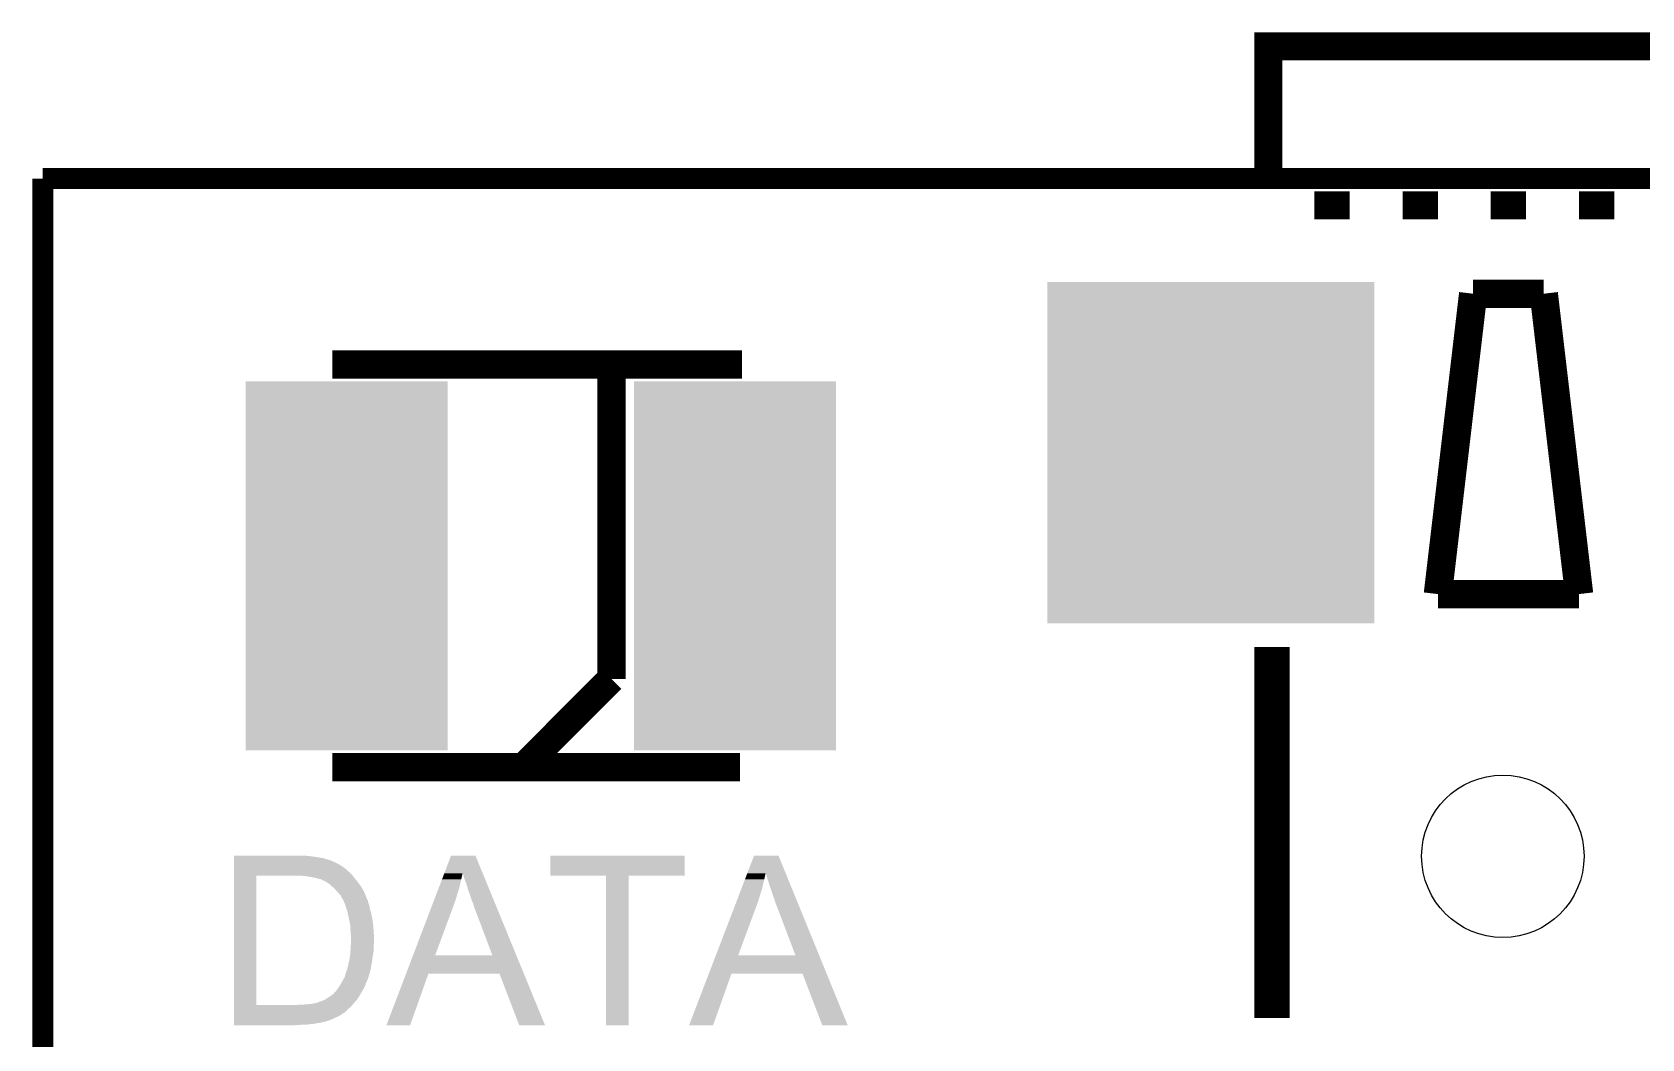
# Model space of a CAD drawing. Extents: x -1.3 to 24.2, y -3.9 to 32.8.
# Drawn here: x -1.35 to 10.23, y 25.56 to 32.79 of the extents above; entities that cross this region are included whole.
import ezdxf

# ---------------------------------------------------------------- set-up
doc = ezdxf.new("R2010")
doc.units = 0
doc.layers.get('0').update_dxf_attribs({"linetype": 'CONTINUOUS'})
for name, color, linetype in [('USB_SPI_CLICK_V101_GKO', 9, 'CONTINUOUS'), ('USB_SPI_CLICK_V101_GTO', 11, 'CONTINUOUS'), ('USB_SPI_CLICK_V101_GTS', 8, 'CONTINUOUS')]:
    doc.layers.add(name, color=color, linetype=linetype)

# ---------------------------------------------------------------- blocks, each defined once
blk = doc.blocks.new('RECTANGLE_88')
blk.add_solid([(0.72644, 1.32588), (0.72644, -1.32588), (-0.72644, 1.32588), (-0.72644, -1.32588)])
blk = doc.blocks.new('RECTANGLE_90')
blk.add_solid([(1.17602, 1.22682), (1.17602, -1.22682), (-1.17602, 1.22682), (-1.17602, -1.22682)])
blk = doc.blocks.new('ROUND_95')
blk.add_circle((0, 0), 0.584)

msp = doc.modelspace()

# ---------------------------------------------------------------- linework, layer by layer
at = {"layer": 'USB_SPI_CLICK_V101_GKO', "const_width": 0.1524}
for points in [[(-1.27, 31.73984), (24.13, 31.73984)], [(-1.27, -3.81), (-1.27, 31.73984)]]:
    msp.add_lwpolyline(points, dxfattribs=at)
at = {"layer": 'USB_SPI_CLICK_V101_GTO'}
for points, const_width in [([(7.5438, 31.6738), (7.5438, 32.6898), (15.3162, 32.6898)], 0.2032), ([(7.874, 31.5468), (8.128, 31.5468)], 0.2032), ([(8.509, 31.5468), (8.763, 31.5468)], 0.2032), ([(9.144, 31.5468), (9.398, 31.5468)], 0.2032), ([(9.779, 31.5468), (10.033, 31.5468)], 0.2032), ([(8.763, 28.7528), (9.017, 30.9118)], 0.2032), ([(9.017, 30.9118), (9.525, 30.9118)], 0.2032), ([(9.525, 30.9118), (9.779, 28.7528)], 0.2032), ([(0.8128, 30.4038), (3.7592, 30.4038)], 0.2032), ([(2.8194, 28.1432), (2.8194, 30.4038)], 0.2032), ([(8.763, 28.7528), (9.779, 28.7528)], 0.2032), ([(7.5692, 25.7048), (7.5692, 28.3718)], 0.254), ([(2.1844, 27.5082), (2.8194, 28.1432)], 0.2032), ([(0.8128, 27.5082), (3.74396, 27.5082)], 0.2032)]:
    msp.add_lwpolyline(points, dxfattribs=dict(at, const_width=const_width))
for points in [[(0.10416, 26.87066), (0.104162, 26.8732), (0.64008, 26.87066), (0.60452, 26.8732)], [(0.10416, 26.8605), (0.10416, 26.87066), (0.7112, 26.8605), (0.64008, 26.87066)], [(0.10416, 26.85542), (0.10416, 26.8605), (0.739142, 26.85542), (0.7112, 26.8605)], [(1.617814, 26.746148), (1.66625, 26.873186), (1.89364, 26.746148), (1.841504, 26.873186)], [(1.66625, 26.873186), (1.666256, 26.8732), (1.841504, 26.873186), (1.666256, 26.8732)], [(2.37998, 26.728442), (2.38, 26.873178), (3.345158, 26.728442), (3.34518, 26.873178)], [(2.38, 26.873178), (2.380002, 26.8732), (3.34518, 26.873178), (2.380002, 26.8732)], [(3.79687, 26.746148), (3.84557, 26.873186), (4.072696, 26.746148), (4.020824, 26.873186)], [(3.84557, 26.873186), (3.845576, 26.8732), (4.020824, 26.873186), (3.845576, 26.8732)], [(0.104158, 26.7589), (0.10416, 26.766514), (0.9271, 26.7589), (0.919486, 26.766514)], [(0.104158, 26.753818), (0.104158, 26.7589), (0.934722, 26.753818), (0.9271, 26.7589)], [(0.104158, 26.736038), (0.104158, 26.753818), (0.952502, 26.736038), (0.934722, 26.753818)], [(0.10416, 26.855414), (0.10416, 26.85542), (0.751846, 26.855414), (0.739142, 26.85542)], [(0.10416, 26.850338), (0.10416, 26.855414), (0.756926, 26.850338), (0.751846, 26.855414)], [(0.10416, 26.84526), (0.10416, 26.850338), (0.777238, 26.84526), (0.756926, 26.850338)], [(0.10416, 26.83764), (0.10416, 26.84526), (0.80264, 26.83764), (0.777238, 26.84526)], [(0.10416, 26.82494), (0.10416, 26.83764), (0.83058, 26.82494), (0.80264, 26.83764)], [(0.10416, 26.809698), (0.10416, 26.82494), (0.86106, 26.809698), (0.83058, 26.82494)], [(0.10416, 26.79192), (0.10416, 26.809698), (0.888998, 26.79192), (0.86106, 26.809698)], [(0.10416, 26.76905), (0.10416, 26.79192), (0.91948, 26.76905), (0.888998, 26.79192)], [(0.10416, 26.766514), (0.10416, 26.76905), (0.919486, 26.766514), (0.91948, 26.76905)], [(1.612994, 26.733504), (1.6159, 26.741124), (1.74752, 26.733504), (1.747522, 26.741124)], [(1.6159, 26.741124), (1.617814, 26.746148), (1.747522, 26.741124), (1.75004, 26.746148)], [(1.762758, 26.70556), (1.75004, 26.746148), (1.910298, 26.70556), (1.89364, 26.746148)], [(3.792024, 26.733504), (3.794944, 26.741124), (3.92684, 26.733504), (3.926842, 26.741124)], [(3.794944, 26.741124), (3.79687, 26.746148), (3.926842, 26.741124), (3.92936, 26.746148)], [(3.95478, 26.66492), (3.92936, 26.746148), (4.105862, 26.66492), (4.072696, 26.746148)], [(0.104142, 25.798802), (0.104158, 26.7284), (0.2667, 25.798802), (0.266702, 26.7284)], [(0.104158, 26.72842), (0.104158, 26.736038), (0.958598, 26.72842), (0.952502, 26.736038)], [(0.104158, 26.7284), (0.104158, 26.72842), (0.266702, 26.7284), (0.54864, 26.72842)], [(0.61468, 26.72588), (0.59436, 26.72842), (0.96063, 26.72588), (0.958598, 26.72842)], [(0.65024, 26.7208), (0.61468, 26.72588), (0.964694, 26.7208), (0.96063, 26.72588)], [(0.67818, 26.71572), (0.65024, 26.7208), (0.968758, 26.71572), (0.964694, 26.7208)], [(0.701032, 26.71064), (0.67818, 26.71572), (0.97282, 26.71064), (0.968758, 26.71572)], [(0.70104, 26.710638), (0.701032, 26.71064), (0.972822, 26.710638), (0.97282, 26.71064)], [(0.716284, 26.70556), (0.70104, 26.710638), (0.976978, 26.70556), (0.972822, 26.710638)], [(0.726446, 26.705554), (0.716284, 26.70556), (0.976982, 26.705554), (0.976978, 26.70556)], [(0.728984, 26.703018), (0.726446, 26.705554), (0.979058, 26.703018), (0.976982, 26.705554)], [(0.762002, 26.687778), (0.728984, 26.703018), (0.991526, 26.687778), (0.979058, 26.703018)], [(0.76962, 26.6827), (0.762002, 26.687778), (0.99568, 26.6827), (0.991526, 26.687778)], [(0.792482, 26.667458), (0.76962, 26.6827), (1.00657, 26.667458), (0.99568, 26.6827)], [(0.815058, 26.64714), (0.792482, 26.667458), (1.021082, 26.64714), (1.00657, 26.667458)], [(0.81788, 26.6446), (0.815058, 26.64714), (1.022512, 26.6446), (1.021082, 26.64714)], [(0.84074, 26.62174), (0.81788, 26.6446), (1.03537, 26.62174), (1.022512, 26.6446)], [(1.561668, 26.59888), (1.576194, 26.636982), (1.71196, 26.59888), (1.72466, 26.636982)], [(1.576194, 26.636982), (1.58975, 26.67254), (1.72466, 26.636982), (1.73228, 26.67254)], [(1.58975, 26.67254), (1.601372, 26.70302), (1.73228, 26.67254), (1.7399, 26.70302)], [(1.601372, 26.70302), (1.611056, 26.728422), (1.7399, 26.70302), (1.744982, 26.728422)], [(1.611056, 26.728422), (1.612994, 26.733504), (1.744982, 26.728422), (1.74752, 26.733504)], [(1.778, 26.664922), (1.762758, 26.70556), (1.926974, 26.664922), (1.910298, 26.70556)], [(1.790698, 26.62174), (1.778, 26.664922), (1.944696, 26.62174), (1.926974, 26.664922)], [(2.781278, 26.72842), (2.37998, 26.728442), (3.345158, 26.72842), (3.345158, 26.728442)], [(2.78128, 26.728398), (2.781278, 26.72842), (2.94386, 26.728398), (3.345158, 26.72842)], [(2.7813, 25.654022), (2.78128, 26.728398), (2.943838, 25.654022), (2.94386, 26.728398)], [(3.740416, 26.59888), (3.755022, 26.636982), (3.89128, 26.59888), (3.90398, 26.636982)], [(3.755022, 26.636982), (3.768652, 26.67254), (3.90398, 26.636982), (3.9116, 26.67254)], [(3.768652, 26.67254), (3.780338, 26.70302), (3.9116, 26.67254), (3.91922, 26.70302)], [(3.780338, 26.70302), (3.790074, 26.728422), (3.91922, 26.70302), (3.924302, 26.728422)], [(3.790074, 26.728422), (3.792024, 26.733504), (3.924302, 26.728422), (3.92684, 26.733504)], [(3.97002, 26.62174), (3.95478, 26.66492), (4.123492, 26.62174), (4.105862, 26.66492)], [(0.854076, 26.6065), (0.84074, 26.62174), (1.04394, 26.6065), (1.03537, 26.62174)], [(0.85852, 26.60142), (0.854076, 26.6065), (1.045916, 26.60142), (1.04394, 26.6065)], [(0.87376, 26.583636), (0.85852, 26.60142), (1.052832, 26.583636), (1.045916, 26.60142)], [(0.8763, 26.57602), (0.87376, 26.583636), (1.055794, 26.57602), (1.052832, 26.583636)], [(0.878842, 26.57094), (0.8763, 26.57602), (1.057768, 26.57094), (1.055794, 26.57602)], [(0.883922, 26.565856), (0.878842, 26.57094), (1.059746, 26.565856), (1.057768, 26.57094)], [(0.886462, 26.560776), (0.883922, 26.565856), (1.06172, 26.560776), (1.059746, 26.565856)], [(0.887734, 26.558234), (0.886462, 26.560776), (1.061726, 26.558234), (1.06172, 26.560776)], [(0.889, 26.5557), (0.887734, 26.558234), (1.06426, 26.5557), (1.061726, 26.558234)], [(0.892812, 26.548076), (0.889, 26.5557), (1.06934, 26.548076), (1.06426, 26.5557)], [(0.89408, 26.54554), (0.892812, 26.548076), (1.069342, 26.54554), (1.06934, 26.548076)], [(0.89747, 26.537916), (0.89408, 26.54554), (1.069342, 26.537916), (1.069342, 26.54554)], [(0.903112, 26.525222), (0.89747, 26.537916), (1.07442, 26.525222), (1.069342, 26.537916)], [(0.90424, 26.52268), (0.903112, 26.525222), (1.075268, 26.52268), (1.07442, 26.525222)], [(0.908474, 26.50998), (0.90424, 26.52268), (1.0795, 26.50998), (1.075268, 26.52268)], [(0.913554, 26.49474), (0.908474, 26.50998), (1.08204, 26.49474), (1.0795, 26.50998)], [(1.393174, 26.156948), (1.528742, 26.51252), (1.55195, 26.156948), (1.68402, 26.51252)], [(1.528742, 26.51252), (1.545204, 26.5557), (1.68402, 26.51252), (1.699258, 26.5557)], [(1.545204, 26.5557), (1.561668, 26.59888), (1.699258, 26.5557), (1.71196, 26.59888)], [(1.805938, 26.581102), (1.790698, 26.62174), (1.961374, 26.581102), (1.944696, 26.62174)], [(1.81102, 26.563318), (1.805938, 26.581102), (1.968672, 26.563318), (1.961374, 26.581102)], [(1.81864, 26.54554), (1.81102, 26.563318), (1.975968, 26.54554), (1.968672, 26.563318)], [(1.82372, 26.5303), (1.81864, 26.54554), (1.982222, 26.5303), (1.975968, 26.54554)], [(1.8288, 26.517598), (1.82372, 26.5303), (1.987436, 26.517598), (1.982222, 26.5303)], [(1.83388, 26.497278), (1.8288, 26.517598), (1.995774, 26.497278), (1.987436, 26.517598)], [(3.571002, 26.156948), (3.70731, 26.51252), (3.73127, 26.156948), (3.86334, 26.51252)], [(3.70731, 26.51252), (3.723862, 26.5557), (3.86334, 26.51252), (3.878578, 26.5557)], [(3.723862, 26.5557), (3.740416, 26.59888), (3.878578, 26.5557), (3.89128, 26.59888)], [(3.98272, 26.581098), (3.97002, 26.62174), (4.140088, 26.581098), (4.123492, 26.62174)], [(3.990342, 26.56332), (3.98272, 26.581098), (4.147346, 26.56332), (4.140088, 26.581098)], [(3.99542, 26.54554), (3.990342, 26.56332), (4.154606, 26.54554), (4.147346, 26.56332)], [(4.0005, 26.5303), (3.99542, 26.54554), (4.160828, 26.5303), (4.154606, 26.54554)], [(4.00558, 26.5176), (4.0005, 26.5303), (4.166014, 26.5176), (4.160828, 26.5303)], [(4.010662, 26.507438), (4.00558, 26.5176), (4.170164, 26.507438), (4.166014, 26.5176)], [(0.91948, 26.476958), (0.913554, 26.49474), (1.086486, 26.476958), (1.08204, 26.49474)], [(0.920016, 26.47442), (0.91948, 26.476958), (1.08712, 26.47442), (1.086486, 26.476958)], [(0.923758, 26.456642), (0.920016, 26.47442), (1.0922, 26.456642), (1.08712, 26.47442)], [(0.928572, 26.43378), (0.923758, 26.456642), (1.09728, 26.43378), (1.0922, 26.456642)], [(0.939266, 26.38298), (0.928572, 26.43378), (1.1049, 26.38298), (1.09728, 26.43378)], [(1.83642, 26.4922), (1.83388, 26.497278), (1.997858, 26.4922), (1.995774, 26.497278)], [(1.96339, 26.15692), (1.83642, 26.4922), (2.135454, 26.15692), (1.997858, 26.4922)], [(4.0132, 26.497278), (4.010662, 26.507438), (4.174312, 26.497278), (4.170164, 26.507438)], [(4.01574, 26.4922), (4.0132, 26.497278), (4.176384, 26.4922), (4.174312, 26.497278)], [(4.14271, 26.15692), (4.01574, 26.4922), (4.313282, 26.15692), (4.176384, 26.4922)], [(0.9398, 26.38044), (0.939266, 26.38298), (1.105142, 26.38044), (1.1049, 26.38298)], [(0.94234, 26.360118), (0.9398, 26.38044), (1.107078, 26.360118), (1.105142, 26.38044)], [(0.94234, 26.33726), (0.94234, 26.360118), (1.109256, 26.33726), (1.107078, 26.360118)], [(0.94343, 26.32964), (0.94234, 26.33726), (1.10998, 26.32964), (1.109256, 26.33726)], [(0.94488, 26.319478), (0.94343, 26.32964), (1.110404, 26.319478), (1.10998, 26.32964)], [(0.94488, 26.304238), (0.94488, 26.319478), (1.11104, 26.304238), (1.110404, 26.319478)], [(0.94742, 26.291538), (0.94488, 26.304238), (1.111568, 26.291538), (1.11104, 26.304238)], [(0.94742, 26.27376), (0.94742, 26.291538), (1.11231, 26.27376), (1.111568, 26.291538)], [(0.938528, 26.14676), (0.94234, 26.17724), (1.10236, 26.14676), (1.108074, 26.17724)], [(0.94234, 26.17724), (0.942904, 26.187398), (1.108074, 26.17724), (1.10998, 26.187398)], [(0.942904, 26.187398), (0.94488, 26.22296), (1.10998, 26.187398), (1.10998, 26.22296)], [(0.94488, 26.22296), (0.945386, 26.233118), (1.10998, 26.22296), (1.10998, 26.233118)], [(0.945386, 26.233118), (0.946022, 26.245818), (1.10998, 26.233118), (1.11252, 26.245818)], [(0.946022, 26.245818), (0.947166, 26.26868), (1.11252, 26.245818), (1.11252, 26.26868)], [(0.947166, 26.26868), (0.94742, 26.27376), (1.11252, 26.26868), (1.11231, 26.27376)], [(0.911858, 26.037538), (0.91694, 26.0477), (1.083084, 26.037538), (1.085476, 26.0477)], [(0.91694, 26.0477), (0.919478, 26.055318), (1.085476, 26.0477), (1.087268, 26.055318)], [(0.919478, 26.055318), (0.91948, 26.062936), (1.087268, 26.055318), (1.08906, 26.062936)], [(0.91948, 26.062936), (0.920496, 26.06548), (1.08906, 26.062936), (1.08966, 26.06548)], [(0.920496, 26.06548), (0.924558, 26.075638), (1.08966, 26.06548), (1.091564, 26.075638)], [(0.924558, 26.075638), (0.92964, 26.10104), (1.091564, 26.075638), (1.096326, 26.10104)], [(0.92964, 26.10104), (0.930728, 26.106122), (1.096326, 26.10104), (1.09728, 26.106122)], [(0.930728, 26.106122), (0.93726, 26.136602), (1.09728, 26.106122), (1.10109, 26.136602)], [(0.93726, 26.136602), (0.938528, 26.14676), (1.10109, 26.136602), (1.10236, 26.14676)], [(1.342808, 26.02484), (1.393164, 26.15692), (2.18966, 26.02484), (2.135454, 26.15692)], [(1.393164, 26.15692), (1.393174, 26.156948), (1.96339, 26.15692), (1.55195, 26.156948)], [(3.52036, 26.02484), (3.570992, 26.15692), (4.367212, 26.02484), (4.313282, 26.15692)], [(3.570992, 26.15692), (3.571002, 26.156948), (4.14271, 26.15692), (3.73127, 26.156948)], [(0.85598, 25.92324), (0.862752, 25.933398), (1.040938, 25.92324), (1.04648, 25.933398)], [(0.862752, 25.933398), (0.87122, 25.9461), (1.04648, 25.933398), (1.051098, 25.9461)], [(0.87122, 25.9461), (0.879532, 25.96134), (1.051098, 25.9461), (1.05664, 25.96134)], [(0.879532, 25.96134), (0.892002, 25.9842), (1.05664, 25.96134), (1.0668, 25.9842)], [(0.892002, 25.9842), (0.9017, 26.001978), (1.0668, 25.9842), (1.073466, 26.001978)], [(0.9017, 26.001978), (0.902424, 26.004516), (1.073466, 26.001978), (1.074418, 26.004516)], [(0.902424, 26.004516), (0.9046, 26.012136), (1.074418, 26.004516), (1.07442, 26.012136)], [(0.9046, 26.012136), (0.906052, 26.017216), (1.07442, 26.012136), (1.076958, 26.017216)], [(0.906052, 26.017216), (0.906776, 26.019754), (1.076958, 26.017216), (1.079494, 26.019754)], [(0.906776, 26.019754), (0.907504, 26.022298), (1.079494, 26.019754), (1.0795, 26.022298)], [(0.907504, 26.022298), (0.911858, 26.037538), (1.0795, 26.022298), (1.083084, 26.037538)], [(1.201432, 25.65403), (1.3428, 26.024824), (1.371594, 25.65403), (1.503676, 26.024824)], [(1.3428, 26.024824), (1.342808, 26.02484), (1.503676, 26.024824), (2.014204, 26.02484)], [(2.156456, 25.654014), (2.014204, 26.02484), (2.341844, 25.654014), (2.18966, 26.02484)], [(3.378212, 25.65403), (3.520354, 26.024824), (3.550914, 25.65403), (3.682996, 26.024824)], [(3.520354, 26.024824), (3.52036, 26.02484), (3.682996, 26.024824), (4.193524, 26.02484)], [(4.335776, 25.654014), (4.193524, 26.02484), (4.518624, 25.654014), (4.367212, 26.02484)], [(0.68834, 25.81148), (0.713736, 25.819098), (0.966892, 25.81148), (0.97324, 25.819098)], [(0.713736, 25.819098), (0.716278, 25.821636), (0.97324, 25.819098), (0.975356, 25.821636)], [(0.716278, 25.821636), (0.716292, 25.82164), (0.975356, 25.821636), (0.97536, 25.82164)], [(0.716292, 25.82164), (0.726438, 25.82418), (0.97536, 25.82164), (0.9779, 25.82418)], [(0.726438, 25.82418), (0.73914, 25.82926), (0.9779, 25.82418), (0.98298, 25.82926)], [(0.73914, 25.82926), (0.754372, 25.834338), (0.98298, 25.82926), (0.988058, 25.834338)], [(0.754372, 25.834338), (0.754378, 25.83434), (0.988058, 25.834338), (0.988058, 25.83434)], [(0.754378, 25.83434), (0.765042, 25.841958), (0.988058, 25.83434), (0.993138, 25.841958)], [(0.765042, 25.841958), (0.772154, 25.847038), (0.993138, 25.841958), (0.99568, 25.847038)], [(0.772154, 25.847038), (0.772158, 25.84704), (0.99568, 25.847038), (0.99568, 25.84704)], [(0.772158, 25.84704), (0.78994, 25.857198), (0.99568, 25.84704), (1.002144, 25.857198)], [(0.78994, 25.857198), (0.81483, 25.87498), (1.002144, 25.857198), (1.01346, 25.87498)], [(0.81483, 25.87498), (0.825492, 25.882596), (1.01346, 25.87498), (1.017902, 25.882596)], [(0.825492, 25.882596), (0.8255, 25.88767), (1.017902, 25.882596), (1.020862, 25.88767)], [(0.8255, 25.88767), (0.833118, 25.892758), (1.020862, 25.88767), (1.02383, 25.892758)], [(0.833118, 25.892758), (0.84328, 25.90546), (1.02383, 25.892758), (1.03124, 25.90546)], [(0.84328, 25.90546), (0.85598, 25.92324), (1.03124, 25.90546), (1.040938, 25.92324)], [(0.10414, 25.75052), (0.104142, 25.770842), (0.90678, 25.75052), (0.9271, 25.770842)], [(0.10414, 25.735278), (0.10414, 25.75052), (0.883918, 25.735278), (0.90678, 25.75052)], [(0.10414, 25.73274), (0.10414, 25.735278), (0.88138, 25.73274), (0.883918, 25.735278)], [(0.10414, 25.72766), (0.10414, 25.73274), (0.873762, 25.72766), (0.88138, 25.73274)], [(0.10414, 25.72004), (0.10414, 25.72766), (0.861058, 25.72004), (0.873762, 25.72766)], [(0.10414, 25.71242), (0.10414, 25.72004), (0.84328, 25.71242), (0.861058, 25.72004)], [(0.10414, 25.70226), (0.10414, 25.71242), (0.82296, 25.70226), (0.84328, 25.71242)], [(0.10414, 25.6921), (0.10414, 25.70226), (0.79756, 25.6921), (0.82296, 25.70226)], [(0.104142, 25.79878), (0.104142, 25.798802), (0.556258, 25.79878), (0.2667, 25.798802)], [(0.104142, 25.788618), (0.104142, 25.79878), (0.94742, 25.788618), (0.956128, 25.79878)], [(0.104142, 25.770842), (0.104142, 25.788618), (0.9271, 25.770842), (0.94742, 25.788618)], [(0.556258, 25.79878), (0.566418, 25.80132), (0.956128, 25.79878), (0.958306, 25.80132)], [(0.594362, 25.80132), (0.655322, 25.8064), (0.958306, 25.80132), (0.96266, 25.8064)], [(0.655322, 25.8064), (0.68834, 25.81148), (0.96266, 25.8064), (0.966892, 25.81148)], [(0.10414, 25.68194), (0.10414, 25.6921), (0.769618, 25.68194), (0.79756, 25.6921)], [(0.10414, 25.67432), (0.10414, 25.68194), (0.739138, 25.67432), (0.769618, 25.68194)], [(0.10414, 25.674318), (0.10414, 25.67432), (0.734056, 25.674318), (0.739138, 25.67432)], [(0.10414, 25.66924), (0.10414, 25.674318), (0.723896, 25.66924), (0.734056, 25.674318)], [(0.10414, 25.66416), (0.10414, 25.66924), (0.683258, 25.66416), (0.706118, 25.66924)], [(0.10414, 25.66162), (0.10414, 25.66416), (0.65278, 25.66162), (0.683258, 25.66416)], [(0.10414, 25.65654), (0.10414, 25.66162), (0.619758, 25.65654), (0.65278, 25.66162)], [(0.10414, 25.654022), (0.10414, 25.65654), (0.543912, 25.654022), (0.5842, 25.65654)], [(0.543562, 25.654), (0.10414, 25.654022), (0.543562, 25.654), (0.543912, 25.654022)], [(1.371584, 25.654), (1.201432, 25.65403), (1.371584, 25.654), (1.371594, 25.65403)], [(2.341848, 25.654), (2.341844, 25.654014), (2.341848, 25.654), (2.156456, 25.654014)], [(2.943838, 25.654), (2.7813, 25.654022), (2.943838, 25.654), (2.943838, 25.654022)], [(3.550904, 25.654), (3.378212, 25.65403), (3.550904, 25.654), (3.550914, 25.65403)], [(4.518628, 25.654), (4.518624, 25.654014), (4.518628, 25.654), (4.335776, 25.654014)]]:
    msp.add_solid(points, dxfattribs=at)

# ---------------------------------------------------------------- block references
at = {"layer": 'USB_SPI_CLICK_V101_GTS'}
for name, p in [('RECTANGLE_90', (7.12978, 29.7688)), ('RECTANGLE_88', (0.9144, 28.956)), ('RECTANGLE_88', (3.7084, 28.956)), ('ROUND_95', (9.23036, 26.86812))]:
    msp.add_blockref(name, p, dxfattribs=at)

doc.saveas('drawing.dxf')
